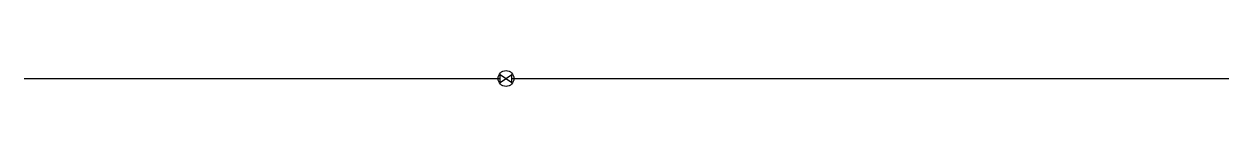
# Model space of a CAD drawing. Units: millimetres at full size, sheet at 1:100. Extents: x -15551 to 15061, y -3690 to -3290.
import ezdxf

# ---------------------------------------------------------------- set-up
doc = ezdxf.new("R2010")
doc.units = ezdxf.units.MM
doc.header["$LTSCALE"] = 100
doc.layers.add('0-0', color=7, linetype='Continuous')

msp = doc.modelspace()

# ---------------------------------------------------------------- linework, layer by layer
at = {"layer": '0-0'}
for p, q in [((-15551, -3489.8), (-3456.1, -3489.8)), ((-3456.1, -3389.8), (-3156.1, -3589.8)), ((-3456.1, -3589.8), (-3156.1, -3389.8)), ((-3456.1, -3589.8), (-3456.1, -3389.8)), ((-3156.1, -3589.8), (-3156.1, -3389.8)), ((-3156.1, -3489.8), (15061.2, -3489.8))]:
    msp.add_line(p, q, dxfattribs=at)
msp.add_circle((-3306.1, -3489.8), 200, dxfattribs=at)

doc.saveas('drawing.dxf')
